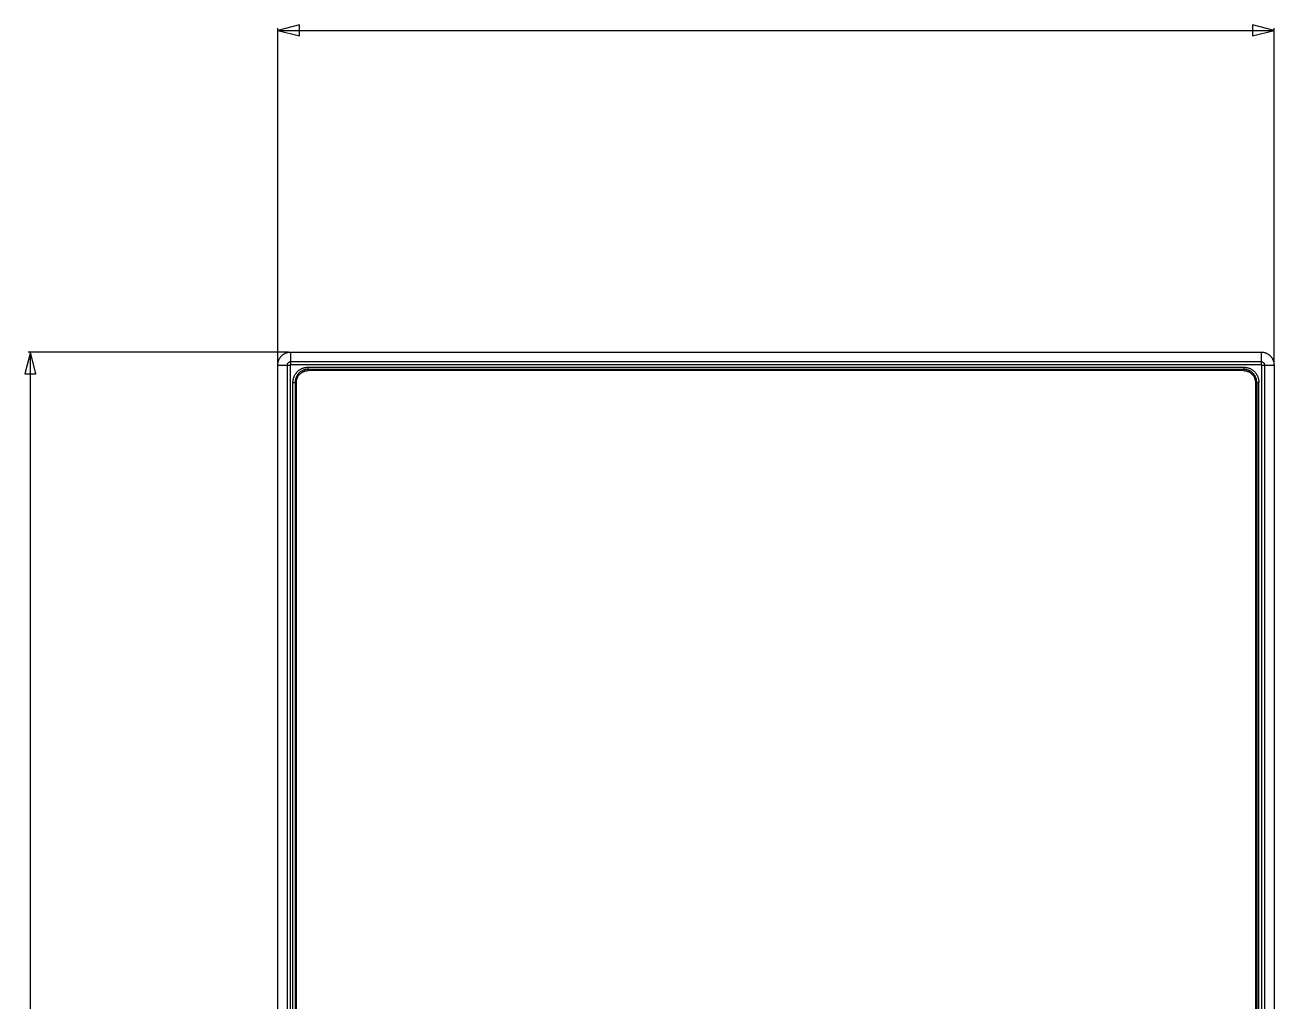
# Model space of a CAD drawing. Header units: millimetres. Extents: x 3033 to 5773, y 123 to 1487.
# Drawn here: x 3322.5 to 3610.8, y 699.8 to 925.1 of the extents above; entities that cross this region are included whole.
import ezdxf

# ---------------------------------------------------------------- set-up
doc = ezdxf.new("R2010")
doc.units = ezdxf.units.MM
doc.header["$MEASUREMENT"] = 0
doc.layers.add('Default', color=7, linetype='Continuous')
doc.layers.add('LAYER 10', color=2, linetype='Continuous')

msp = doc.modelspace()

# ---------------------------------------------------------------- linework, layer by layer
at = {"layer": 'Default'}
for p, q in [((3385.84, 925.06), (3380.84, 923.81)), ((3380.84, 847.09), (3380.84, 924.31)), ((3380.84, 923.81), (3610.84, 923.81)), ((3380.84, 923.81), (3385.84, 922.56)), ((3385.84, 922.56), (3385.84, 925.06)), ((3610.84, 923.81), (3605.84, 925.06)), ((3605.84, 925.06), (3605.84, 922.56)), ((3605.84, 922.56), (3610.84, 923.81)), ((3610.84, 847.09), (3610.84, 924.31)), ((3323.73, 849.59), (3322.48, 844.59)), ((3383.34, 849.59), (3323.23, 849.59)), ((3323.73, 474.59), (3323.73, 849.59)), ((3324.98, 844.59), (3323.73, 849.59)), ((3322.48, 844.59), (3324.98, 844.59))]:
    msp.add_line(p, q, dxfattribs=at)
at = {"layer": 'LAYER 10'}
for p, q in [((3381.09, 847.78), (3381.13, 847.88)), ((3381.13, 847.88), (3381.18, 847.97)), ((3381.18, 847.97), (3381.23, 848.06)), ((3381.23, 848.06), (3381.28, 848.15)), ((3381.28, 848.15), (3381.33, 848.23)), ((3381.33, 848.23), (3381.39, 848.32)), ((3381.39, 848.32), (3381.45, 848.4)), ((3381.45, 848.4), (3381.51, 848.48)), ((3381.51, 848.48), (3381.58, 848.56)), ((3381.58, 848.56), (3381.65, 848.63)), ((3381.65, 848.63), (3381.72, 848.71)), ((3381.72, 848.71), (3381.79, 848.78)), ((3381.79, 848.78), (3381.87, 848.85)), ((3381.87, 848.85), (3381.95, 848.91)), ((3381.95, 848.91), (3382.03, 848.98)), ((3382.03, 848.98), (3382.11, 849.04)), ((3382.11, 849.04), (3382.2, 849.1)), ((3382.2, 849.1), (3382.28, 849.15)), ((3382.28, 849.15), (3382.37, 849.2)), ((3382.37, 849.2), (3382.46, 849.25)), ((3382.46, 849.25), (3382.55, 849.3)), ((3382.55, 849.3), (3382.65, 849.34)), ((3382.65, 849.34), (3382.74, 849.38)), ((3382.74, 849.38), (3382.84, 849.41)), ((3382.84, 849.41), (3382.93, 849.45)), ((3382.93, 849.45), (3383.03, 849.48)), ((3383.03, 849.48), (3383.13, 849.5)), ((3383.13, 849.5), (3383.23, 849.52)), ((3383.23, 849.52), (3383.33, 849.54)), ((3383.33, 849.54), (3383.43, 849.56)), ((3383.43, 849.56), (3383.53, 849.57)), ((3383.53, 849.57), (3383.64, 849.58)), ((3383.64, 849.58), (3383.74, 849.59)), ((3383.74, 849.59), (3383.84, 849.59)), ((3383.84, 847.38), (3383.84, 849.59)), ((3383.84, 849.59), (3607.84, 849.59)), ((3607.84, 849.59), (3607.84, 847.38)), ((3607.84, 849.59), (3607.94, 849.59)), ((3607.94, 849.59), (3608.05, 849.58)), ((3608.05, 849.58), (3608.15, 849.57)), ((3608.15, 849.57), (3608.25, 849.56)), ((3608.25, 849.56), (3608.35, 849.54)), ((3608.35, 849.54), (3608.45, 849.52)), ((3608.45, 849.52), (3608.55, 849.5)), ((3608.55, 849.5), (3608.65, 849.48)), ((3608.65, 849.48), (3608.75, 849.45)), ((3608.75, 849.45), (3608.85, 849.41)), ((3608.85, 849.41), (3608.94, 849.38)), ((3608.94, 849.38), (3609.04, 849.34)), ((3609.04, 849.34), (3609.13, 849.3)), ((3609.13, 849.3), (3609.22, 849.25)), ((3609.22, 849.25), (3609.31, 849.2)), ((3609.31, 849.2), (3609.4, 849.15)), ((3609.4, 849.15), (3609.49, 849.1)), ((3609.49, 849.1), (3609.57, 849.04)), ((3609.57, 849.04), (3609.65, 848.98)), ((3609.65, 848.98), (3609.73, 848.91)), ((3609.73, 848.91), (3609.81, 848.85)), ((3609.81, 848.85), (3609.89, 848.78)), ((3609.89, 848.78), (3609.96, 848.71)), ((3609.96, 848.71), (3610.03, 848.63)), ((3610.03, 848.63), (3610.1, 848.56)), ((3610.1, 848.56), (3610.17, 848.48)), ((3610.17, 848.48), (3610.23, 848.4)), ((3610.23, 848.4), (3610.29, 848.32)), ((3610.29, 848.32), (3610.35, 848.23)), ((3610.35, 848.23), (3610.4, 848.15)), ((3610.4, 848.15), (3610.46, 848.06)), ((3610.46, 848.06), (3610.51, 847.97)), ((3610.51, 847.97), (3610.55, 847.88)), ((3610.55, 847.88), (3610.59, 847.78)), ((3380.84, 846.69), (3380.85, 846.79)), ((3380.84, 846.59), (3380.84, 846.69)), ((3380.84, 477.59), (3380.84, 846.59)), ((3380.84, 846.59), (3383.05, 846.59)), ((3380.85, 846.79), (3380.86, 846.89)), ((3380.86, 846.89), (3380.87, 847)), ((3380.87, 847), (3380.88, 847.1)), ((3380.88, 847.1), (3380.9, 847.2)), ((3380.9, 847.2), (3380.93, 847.3)), ((3380.93, 847.3), (3380.95, 847.4)), ((3380.95, 847.4), (3380.98, 847.49)), ((3380.98, 847.49), (3381.01, 847.59)), ((3381.01, 847.59), (3381.05, 847.69)), ((3381.05, 847.69), (3381.09, 847.78)), ((3383.05, 846.67), (3383.06, 846.7)), ((3383.05, 846.64), (3383.05, 846.67)), ((3383.05, 846.61), (3383.05, 846.64)), ((3383.05, 846.59), (3383.05, 846.61)), ((3383.05, 846.59), (3383.76, 846.59)), ((3383.05, 477.59), (3383.05, 846.59)), ((3383.06, 846.75), (3383.07, 846.77)), ((3383.06, 846.72), (3383.06, 846.75)), ((3383.06, 846.7), (3383.06, 846.72)), ((3383.07, 846.77), (3383.08, 846.8)), ((3383.08, 846.8), (3383.09, 846.83)), ((3383.09, 846.85), (3383.1, 846.88)), ((3383.09, 846.83), (3383.09, 846.85)), ((3383.1, 846.88), (3383.11, 846.9)), ((3383.11, 846.9), (3383.13, 846.93)), ((3383.13, 846.93), (3383.14, 846.95)), ((3383.14, 846.95), (3383.15, 846.98)), ((3383.15, 846.98), (3383.16, 847)), ((3383.16, 847), (3383.18, 847.02)), ((3383.18, 847.02), (3383.19, 847.04)), ((3383.19, 847.04), (3383.21, 847.07)), ((3383.21, 847.07), (3383.23, 847.09)), ((3383.23, 847.09), (3383.24, 847.11)), ((3383.24, 847.11), (3383.26, 847.13)), ((3383.26, 847.13), (3383.28, 847.15)), ((3383.28, 847.15), (3383.3, 847.17)), ((3383.3, 847.17), (3383.32, 847.18)), ((3383.32, 847.18), (3383.34, 847.2)), ((3383.34, 847.2), (3383.36, 847.22)), ((3383.36, 847.22), (3383.38, 847.23)), ((3383.38, 847.23), (3383.41, 847.25)), ((3383.41, 847.25), (3383.43, 847.26)), ((3383.43, 847.26), (3383.45, 847.28)), ((3383.45, 847.28), (3383.48, 847.29)), ((3383.48, 847.29), (3383.5, 847.3)), ((3383.5, 847.3), (3383.53, 847.31)), ((3383.53, 847.31), (3383.55, 847.32)), ((3383.55, 847.32), (3383.58, 847.33)), ((3383.58, 847.33), (3383.6, 847.34)), ((3383.6, 847.34), (3383.63, 847.35)), ((3383.63, 847.35), (3383.65, 847.36)), ((3383.65, 847.36), (3383.68, 847.36)), ((3383.68, 847.36), (3383.71, 847.37)), ((3383.71, 847.37), (3383.73, 847.37)), ((3383.73, 847.37), (3383.76, 847.38)), ((3383.76, 847.38), (3383.79, 847.38)), ((3383.76, 846.62), (3383.77, 846.63)), ((3383.76, 846.61), (3383.76, 846.62)), ((3383.76, 846.62), (3383.76, 846.62)), ((3383.76, 846.62), (3383.76, 846.62)), ((3383.76, 846.62), (3383.76, 846.62)), ((3383.76, 846.6), (3383.76, 846.61)), ((3383.76, 846.61), (3383.76, 846.61)), ((3383.76, 846.61), (3383.76, 846.61)), ((3383.76, 846.59), (3383.76, 846.6)), ((3383.76, 846.6), (3383.76, 846.6)), ((3383.76, 846.6), (3383.76, 846.6)), ((3383.76, 846.6), (3383.76, 846.6)), ((3383.76, 477.59), (3383.76, 846.59)), ((3383.76, 846.59), (3383.76, 846.59)), ((3383.76, 846.59), (3383.76, 846.59)), ((3383.77, 846.63), (3383.77, 846.64)), ((3383.77, 846.64), (3383.77, 846.64)), ((3383.77, 846.64), (3383.77, 846.64)), ((3383.77, 846.64), (3383.78, 846.64)), ((3383.77, 846.63), (3383.77, 846.63)), ((3383.77, 846.63), (3383.77, 846.63)), ((3383.78, 846.64), (3383.78, 846.65)), ((3383.78, 846.65), (3383.78, 846.65)), ((3383.78, 846.65), (3383.78, 846.65)), ((3383.78, 846.65), (3383.79, 846.65)), ((3383.78, 846.64), (3383.78, 846.64)), ((3383.79, 847.38), (3383.81, 847.38)), ((3383.79, 846.65), (3383.79, 846.66)), ((3383.79, 846.66), (3383.79, 846.66)), ((3383.79, 846.66), (3383.8, 846.66)), ((3383.79, 846.65), (3383.79, 846.65)), ((3383.8, 846.66), (3383.81, 846.67)), ((3383.8, 846.66), (3383.8, 846.66)), ((3383.8, 846.66), (3383.8, 846.66)), ((3383.8, 846.66), (3383.8, 846.66)), ((3383.81, 847.38), (3383.84, 847.38)), ((3383.81, 846.67), (3383.81, 846.67)), ((3383.81, 846.67), (3383.81, 846.67)), ((3383.81, 846.67), (3383.81, 846.67)), ((3383.81, 846.67), (3383.82, 846.67)), ((3383.82, 846.67), (3383.82, 846.67)), ((3383.82, 846.67), (3383.82, 846.67)), ((3383.82, 846.67), (3383.83, 846.67)), ((3383.83, 846.67), (3383.83, 846.67)), ((3383.83, 846.67), (3383.83, 846.67)), ((3383.83, 846.67), (3383.84, 846.67)), ((3383.84, 846.67), (3383.84, 847.38)), ((3383.84, 847.38), (3607.84, 847.38)), ((3383.84, 846.67), (3607.84, 846.67)), ((3383.84, 846.67), (3383.84, 846.67)), ((3383.84, 846.67), (3383.84, 846.67)), ((3385.2, 844.89), (3385.28, 844.98)), ((3385.28, 844.98), (3385.37, 845.06)), ((3385.37, 845.06), (3385.45, 845.14)), ((3385.45, 845.14), (3385.54, 845.23)), ((3385.54, 845.23), (3385.63, 845.3)), ((3385.63, 845.3), (3385.73, 845.38)), ((3385.73, 845.38), (3385.82, 845.45)), ((3385.82, 845.45), (3385.92, 845.51)), ((3385.95, 844.91), (3385.87, 844.85)), ((3385.92, 845.51), (3386.02, 845.58)), ((3386.03, 844.98), (3385.95, 844.91)), ((3386.02, 845.58), (3386.13, 845.64)), ((3386.11, 845.04), (3386.03, 844.98)), ((3386.2, 845.1), (3386.11, 845.04)), ((3386.13, 845.64), (3386.23, 845.69)), ((3386.28, 845.15), (3386.2, 845.1)), ((3386.23, 845.69), (3386.34, 845.75)), ((3386.37, 845.2), (3386.28, 845.15)), ((3386.34, 845.75), (3386.45, 845.8)), ((3386.46, 845.25), (3386.37, 845.2)), ((3386.44, 844.89), (3386.52, 844.94)), ((3386.45, 845.8), (3386.56, 845.84)), ((3386.55, 845.3), (3386.46, 845.25)), ((3386.52, 844.94), (3386.6, 844.98)), ((3386.65, 845.34), (3386.55, 845.3)), ((3386.56, 845.84), (3386.67, 845.88)), ((3386.6, 844.98), (3386.68, 845.03)), ((3386.74, 845.38), (3386.65, 845.34)), ((3386.67, 845.88), (3386.78, 845.92)), ((3386.68, 845.03), (3386.77, 845.06)), ((3386.84, 845.41), (3386.74, 845.38)), ((3386.77, 845.06), (3386.85, 845.1)), ((3386.78, 845.92), (3386.9, 845.96)), ((3386.93, 845.45), (3386.84, 845.41)), ((3386.85, 845.1), (3386.94, 845.13)), ((3386.9, 845.96), (3387.01, 845.99)), ((3387.03, 845.48), (3386.93, 845.45)), ((3386.94, 845.13), (3387.02, 845.16)), ((3387.01, 845.99), (3387.13, 846.01)), ((3387.02, 845.16), (3387.11, 845.19)), ((3387.13, 845.5), (3387.03, 845.48)), ((3387.11, 845.19), (3387.2, 845.21)), ((3387.13, 846.01), (3387.25, 846.04)), ((3387.23, 845.52), (3387.13, 845.5)), ((3387.2, 845.21), (3387.29, 845.23)), ((3387.33, 845.54), (3387.23, 845.52)), ((3387.25, 846.04), (3387.36, 846.05)), ((3387.29, 845.23), (3387.38, 845.25)), ((3387.43, 845.56), (3387.33, 845.54)), ((3387.36, 846.05), (3387.48, 846.07)), ((3387.38, 845.25), (3387.47, 845.26)), ((3387.53, 845.57), (3387.43, 845.56)), ((3387.47, 845.26), (3387.57, 845.27)), ((3387.48, 846.07), (3387.6, 846.08)), ((3387.64, 845.58), (3387.53, 845.57)), ((3387.57, 845.27), (3387.66, 845.28)), ((3387.6, 846.08), (3387.72, 846.09)), ((3387.74, 845.59), (3387.64, 845.58)), ((3387.66, 845.28), (3387.75, 845.29)), ((3387.72, 846.09), (3387.84, 846.09)), ((3387.84, 845.59), (3387.74, 845.59)), ((3387.75, 845.29), (3387.84, 845.29)), ((3387.84, 845.59), (3387.84, 846.09)), ((3387.84, 846.09), (3603.84, 846.09)), ((3387.84, 845.29), (3387.84, 845.59)), ((3603.84, 845.59), (3387.84, 845.59)), ((3603.84, 845.29), (3387.84, 845.29)), ((3603.84, 846.09), (3603.84, 845.59)), ((3603.84, 846.09), (3603.96, 846.09)), ((3603.94, 845.59), (3603.84, 845.59)), ((3603.84, 845.59), (3603.84, 845.29)), ((3603.84, 845.29), (3603.93, 845.29)), ((3603.93, 845.29), (3604.03, 845.28)), ((3604.05, 845.58), (3603.94, 845.59)), ((3603.96, 846.09), (3604.08, 846.08)), ((3604.03, 845.28), (3604.12, 845.27)), ((3604.15, 845.57), (3604.05, 845.58)), ((3604.08, 846.08), (3604.2, 846.07)), ((3604.12, 845.27), (3604.21, 845.26)), ((3604.25, 845.56), (3604.15, 845.57)), ((3604.2, 846.07), (3604.32, 846.05)), ((3604.21, 845.26), (3604.3, 845.25)), ((3604.35, 845.54), (3604.25, 845.56)), ((3604.3, 845.25), (3604.39, 845.23)), ((3604.32, 846.05), (3604.44, 846.04)), ((3604.45, 845.52), (3604.35, 845.54)), ((3604.39, 845.23), (3604.48, 845.21)), ((3604.44, 846.04), (3604.55, 846.01)), ((3604.55, 845.5), (3604.45, 845.52)), ((3604.48, 845.21), (3604.57, 845.19)), ((3604.55, 846.01), (3604.67, 845.99)), ((3604.65, 845.48), (3604.55, 845.5)), ((3604.57, 845.19), (3604.66, 845.16)), ((3604.75, 845.45), (3604.65, 845.48)), ((3604.66, 845.16), (3604.75, 845.13)), ((3604.67, 845.99), (3604.79, 845.96)), ((3604.85, 845.41), (3604.75, 845.45)), ((3604.75, 845.13), (3604.83, 845.1)), ((3604.79, 845.96), (3604.9, 845.92)), ((3604.83, 845.1), (3604.92, 845.06)), ((3604.94, 845.38), (3604.85, 845.41)), ((3604.9, 845.92), (3605.01, 845.88)), ((3604.92, 845.06), (3605, 845.03)), ((3605.04, 845.34), (3604.94, 845.38)), ((3605, 845.03), (3605.08, 844.98)), ((3605.01, 845.88), (3605.13, 845.84)), ((3605.13, 845.3), (3605.04, 845.34)), ((3605.08, 844.98), (3605.16, 844.94)), ((3605.13, 845.84), (3605.24, 845.8)), ((3605.22, 845.25), (3605.13, 845.3)), ((3605.16, 844.94), (3605.24, 844.89)), ((3605.31, 845.2), (3605.22, 845.25)), ((3605.24, 845.8), (3605.34, 845.75)), ((3605.4, 845.15), (3605.31, 845.2)), ((3605.34, 845.75), (3605.45, 845.69)), ((3605.49, 845.1), (3605.4, 845.15)), ((3605.45, 845.69), (3605.56, 845.64)), ((3605.57, 845.04), (3605.49, 845.1)), ((3605.56, 845.64), (3605.66, 845.58)), ((3605.65, 844.98), (3605.57, 845.04)), ((3605.73, 844.91), (3605.65, 844.98)), ((3605.66, 845.58), (3605.76, 845.51)), ((3605.81, 844.85), (3605.73, 844.91)), ((3605.76, 845.51), (3605.86, 845.45)), ((3605.86, 845.45), (3605.96, 845.38)), ((3605.96, 845.38), (3606.05, 845.3)), ((3606.05, 845.3), (3606.14, 845.23)), ((3606.14, 845.23), (3606.23, 845.14)), ((3606.23, 845.14), (3606.32, 845.06)), ((3606.32, 845.06), (3606.4, 844.98)), ((3606.4, 844.98), (3606.48, 844.89)), ((3607.84, 847.38), (3607.87, 847.38)), ((3607.84, 847.38), (3607.84, 846.67)), ((3607.84, 846.67), (3607.84, 846.67)), ((3607.84, 846.67), (3607.85, 846.67)), ((3607.85, 846.67), (3607.85, 846.67)), ((3607.85, 846.67), (3607.85, 846.67)), ((3607.85, 846.67), (3607.86, 846.67)), ((3607.86, 846.67), (3607.86, 846.67)), ((3607.86, 846.67), (3607.86, 846.67)), ((3607.86, 846.67), (3607.87, 846.67)), ((3607.87, 847.38), (3607.9, 847.38)), ((3607.87, 846.67), (3607.87, 846.67)), ((3607.87, 846.67), (3607.87, 846.67)), ((3607.87, 846.67), (3607.87, 846.67)), ((3607.87, 846.67), (3607.88, 846.67)), ((3607.88, 846.67), (3607.88, 846.66)), ((3607.88, 846.66), (3607.88, 846.66)), ((3607.88, 846.66), (3607.88, 846.66)), ((3607.88, 846.66), (3607.89, 846.66)), ((3607.89, 846.66), (3607.89, 846.66)), ((3607.89, 846.66), (3607.89, 846.66)), ((3607.89, 846.66), (3607.89, 846.65)), ((3607.89, 846.65), (3607.9, 846.65)), ((3607.9, 847.38), (3607.92, 847.38)), ((3607.9, 846.65), (3607.9, 846.65)), ((3607.9, 846.65), (3607.9, 846.65)), ((3607.9, 846.65), (3607.9, 846.65)), ((3607.9, 846.65), (3607.91, 846.64)), ((3607.91, 846.64), (3607.91, 846.64)), ((3607.91, 846.64), (3607.91, 846.64)), ((3607.91, 846.64), (3607.91, 846.64)), ((3607.91, 846.64), (3607.91, 846.64)), ((3607.91, 846.64), (3607.91, 846.63)), ((3607.91, 846.63), (3607.92, 846.63)), ((3607.92, 847.38), (3607.95, 847.37)), ((3607.92, 846.63), (3607.92, 846.63)), ((3607.92, 846.63), (3607.92, 846.62)), ((3607.92, 846.62), (3607.92, 846.62)), ((3607.92, 846.62), (3607.92, 846.62)), ((3607.92, 846.62), (3607.92, 846.62)), ((3607.92, 846.62), (3607.92, 846.61)), ((3607.92, 846.61), (3607.92, 846.61)), ((3607.92, 846.61), (3607.92, 846.61)), ((3607.92, 846.61), (3607.93, 846.6)), ((3607.93, 846.6), (3607.93, 846.6)), ((3607.93, 846.6), (3607.93, 846.6)), ((3607.93, 846.6), (3607.93, 846.6)), ((3607.93, 846.6), (3607.93, 846.59)), ((3607.93, 846.59), (3607.93, 477.59)), ((3607.93, 846.59), (3607.93, 846.59)), ((3607.93, 846.59), (3607.93, 846.59)), ((3607.93, 846.59), (3608.63, 846.59)), ((3607.95, 847.37), (3607.98, 847.37)), ((3607.98, 847.37), (3608, 847.36)), ((3608, 847.36), (3608.03, 847.36)), ((3608.03, 847.36), (3608.06, 847.35)), ((3608.06, 847.35), (3608.08, 847.34)), ((3608.08, 847.34), (3608.11, 847.33)), ((3608.11, 847.33), (3608.13, 847.32)), ((3608.13, 847.32), (3608.16, 847.31)), ((3608.16, 847.31), (3608.18, 847.3)), ((3608.18, 847.3), (3608.21, 847.29)), ((3608.21, 847.29), (3608.23, 847.28)), ((3608.23, 847.28), (3608.25, 847.26)), ((3608.25, 847.26), (3608.28, 847.25)), ((3608.28, 847.25), (3608.3, 847.23)), ((3608.3, 847.23), (3608.32, 847.22)), ((3608.32, 847.22), (3608.34, 847.2)), ((3608.34, 847.2), (3608.36, 847.18)), ((3608.36, 847.18), (3608.38, 847.17)), ((3608.38, 847.17), (3608.4, 847.15)), ((3608.4, 847.15), (3608.42, 847.13)), ((3608.42, 847.13), (3608.44, 847.11)), ((3608.44, 847.11), (3608.46, 847.09)), ((3608.46, 847.09), (3608.47, 847.07)), ((3608.47, 847.07), (3608.49, 847.04)), ((3608.49, 847.04), (3608.5, 847.02)), ((3608.5, 847.02), (3608.52, 847)), ((3608.52, 847), (3608.53, 846.98)), ((3608.53, 846.98), (3608.55, 846.95)), ((3608.55, 846.95), (3608.56, 846.93)), ((3608.56, 846.93), (3608.57, 846.9)), ((3608.57, 846.9), (3608.58, 846.88)), ((3608.58, 846.88), (3608.59, 846.85)), ((3608.59, 846.85), (3608.6, 846.83)), ((3608.6, 846.83), (3608.6, 846.8)), ((3608.6, 846.8), (3608.61, 846.77)), ((3608.61, 846.77), (3608.62, 846.75)), ((3608.62, 846.75), (3608.62, 846.72)), ((3608.62, 846.72), (3608.63, 846.7)), ((3608.63, 846.7), (3608.63, 846.67)), ((3608.63, 846.67), (3608.63, 846.64)), ((3608.63, 846.64), (3608.63, 846.61)), ((3608.63, 846.61), (3608.63, 846.59)), ((3608.63, 846.59), (3608.63, 477.59)), ((3608.63, 846.59), (3610.84, 846.59)), ((3610.59, 847.78), (3610.63, 847.69)), ((3610.63, 847.69), (3610.67, 847.59)), ((3610.67, 847.59), (3610.7, 847.49)), ((3610.7, 847.49), (3610.73, 847.4)), ((3610.73, 847.4), (3610.76, 847.3)), ((3610.76, 847.3), (3610.78, 847.2)), ((3610.78, 847.2), (3610.8, 847.1)), ((3610.8, 847.1), (3610.81, 847)), ((3610.81, 847), (3610.83, 846.89)), ((3610.83, 846.89), (3610.83, 846.79)), ((3610.83, 846.79), (3610.84, 846.69)), ((3610.84, 846.69), (3610.84, 846.59)), ((3610.84, 846.59), (3610.84, 477.59)), ((3384.34, 842.71), (3384.35, 842.83)), ((3384.34, 842.59), (3384.34, 842.71)), ((3384.34, 481.59), (3384.34, 842.59)), ((3384.34, 842.59), (3384.84, 842.59)), ((3384.35, 842.83), (3384.36, 842.94)), ((3384.36, 842.94), (3384.37, 843.06)), ((3384.37, 843.06), (3384.39, 843.18)), ((3384.39, 843.18), (3384.41, 843.3)), ((3384.41, 843.3), (3384.44, 843.42)), ((3384.44, 843.42), (3384.47, 843.53)), ((3384.47, 843.53), (3384.51, 843.65)), ((3384.51, 843.65), (3384.54, 843.76)), ((3384.54, 843.76), (3384.59, 843.87)), ((3384.59, 843.87), (3384.63, 843.98)), ((3384.63, 843.98), (3384.68, 844.09)), ((3384.68, 844.09), (3384.73, 844.2)), ((3384.73, 844.2), (3384.79, 844.3)), ((3384.79, 844.3), (3384.85, 844.41)), ((3384.85, 842.79), (3384.84, 842.69)), ((3384.84, 842.69), (3384.84, 842.59)), ((3384.84, 842.59), (3384.84, 481.59)), ((3384.84, 842.59), (3385.14, 842.59)), ((3384.85, 844.41), (3384.91, 844.51)), ((3384.86, 842.89), (3384.85, 842.79)), ((3384.87, 843), (3384.86, 842.89)), ((3384.88, 843.1), (3384.87, 843)), ((3384.9, 843.2), (3384.88, 843.1)), ((3384.93, 843.3), (3384.9, 843.2)), ((3384.91, 844.51), (3384.98, 844.61)), ((3384.95, 843.4), (3384.93, 843.3)), ((3384.98, 843.49), (3384.95, 843.4)), ((3384.98, 844.61), (3385.05, 844.7)), ((3385.01, 843.59), (3384.98, 843.49)), ((3385.05, 843.69), (3385.01, 843.59)), ((3385.05, 844.7), (3385.13, 844.8)), ((3385.09, 843.78), (3385.05, 843.69)), ((3385.13, 843.88), (3385.09, 843.78)), ((3385.13, 844.8), (3385.2, 844.89)), ((3385.18, 843.97), (3385.13, 843.88)), ((3385.14, 842.68), (3385.15, 842.77)), ((3385.14, 842.59), (3385.14, 842.68)), ((3385.14, 481.59), (3385.14, 842.59)), ((3385.15, 842.77), (3385.16, 842.86)), ((3385.16, 842.86), (3385.17, 842.95)), ((3385.17, 842.95), (3385.18, 843.05)), ((3385.23, 844.06), (3385.18, 843.97)), ((3385.18, 843.05), (3385.2, 843.14)), ((3385.2, 843.14), (3385.22, 843.23)), ((3385.22, 843.23), (3385.24, 843.32)), ((3385.28, 844.15), (3385.23, 844.06)), ((3385.24, 843.32), (3385.27, 843.4)), ((3385.27, 843.4), (3385.3, 843.49)), ((3385.33, 844.23), (3385.28, 844.15)), ((3385.3, 843.49), (3385.33, 843.58)), ((3385.39, 844.32), (3385.33, 844.23)), ((3385.33, 843.58), (3385.36, 843.66)), ((3385.36, 843.66), (3385.4, 843.75)), ((3385.45, 844.4), (3385.39, 844.32)), ((3385.4, 843.75), (3385.44, 843.83)), ((3385.44, 843.83), (3385.49, 843.91)), ((3385.51, 844.48), (3385.45, 844.4)), ((3385.49, 843.91), (3385.53, 843.99)), ((3385.58, 844.56), (3385.51, 844.48)), ((3385.53, 843.99), (3385.58, 844.07)), ((3385.65, 844.63), (3385.58, 844.56)), ((3385.58, 844.07), (3385.64, 844.14)), ((3385.64, 844.14), (3385.69, 844.22)), ((3385.72, 844.71), (3385.65, 844.63)), ((3385.69, 844.22), (3385.75, 844.29)), ((3385.79, 844.78), (3385.72, 844.71)), ((3385.75, 844.29), (3385.81, 844.36)), ((3385.87, 844.85), (3385.79, 844.78)), ((3385.81, 844.36), (3385.87, 844.43)), ((3385.87, 844.43), (3385.93, 844.5)), ((3385.93, 844.5), (3386, 844.56)), ((3386, 844.56), (3386.07, 844.62)), ((3386.07, 844.62), (3386.14, 844.68)), ((3386.14, 844.68), (3386.21, 844.74)), ((3386.21, 844.74), (3386.28, 844.79)), ((3386.28, 844.79), (3386.36, 844.84)), ((3386.36, 844.84), (3386.44, 844.89)), ((3605.24, 844.89), (3605.32, 844.84)), ((3605.32, 844.84), (3605.4, 844.79)), ((3605.4, 844.79), (3605.47, 844.74)), ((3605.47, 844.74), (3605.55, 844.68)), ((3605.55, 844.68), (3605.62, 844.62)), ((3605.62, 844.62), (3605.68, 844.56)), ((3605.68, 844.56), (3605.75, 844.5)), ((3605.75, 844.5), (3605.81, 844.43)), ((3605.89, 844.78), (3605.81, 844.85)), ((3605.81, 844.43), (3605.88, 844.36)), ((3605.88, 844.36), (3605.94, 844.29)), ((3605.96, 844.71), (3605.89, 844.78)), ((3605.94, 844.29), (3605.99, 844.22)), ((3606.03, 844.63), (3605.96, 844.71)), ((3605.99, 844.22), (3606.05, 844.14)), ((3606.1, 844.56), (3606.03, 844.63)), ((3606.05, 844.14), (3606.1, 844.07)), ((3606.17, 844.48), (3606.1, 844.56)), ((3606.1, 844.07), (3606.15, 843.99)), ((3606.15, 843.99), (3606.19, 843.91)), ((3606.23, 844.4), (3606.17, 844.48)), ((3606.19, 843.91), (3606.24, 843.83)), ((3606.29, 844.32), (3606.23, 844.4)), ((3606.24, 843.83), (3606.28, 843.75)), ((3606.28, 843.75), (3606.32, 843.66)), ((3606.35, 844.23), (3606.29, 844.32)), ((3606.32, 843.66), (3606.35, 843.58)), ((3606.4, 844.15), (3606.35, 844.23)), ((3606.35, 843.58), (3606.39, 843.49)), ((3606.39, 843.49), (3606.41, 843.4)), ((3606.46, 844.06), (3606.4, 844.15)), ((3606.41, 843.4), (3606.44, 843.32)), ((3606.44, 843.32), (3606.46, 843.23)), ((3606.5, 843.97), (3606.46, 844.06)), ((3606.46, 843.23), (3606.48, 843.14)), ((3606.48, 844.89), (3606.56, 844.8)), ((3606.48, 843.14), (3606.5, 843.05)), ((3606.55, 843.88), (3606.5, 843.97)), ((3606.5, 843.05), (3606.52, 842.95)), ((3606.52, 842.95), (3606.53, 842.86)), ((3606.53, 842.86), (3606.53, 842.77)), ((3606.53, 842.77), (3606.54, 842.68)), ((3606.54, 842.68), (3606.54, 842.59)), ((3606.54, 842.59), (3606.84, 842.59)), ((3606.54, 842.59), (3606.54, 481.59)), ((3606.59, 843.78), (3606.55, 843.88)), ((3606.56, 844.8), (3606.63, 844.7)), ((3606.63, 843.69), (3606.59, 843.78)), ((3606.63, 844.7), (3606.7, 844.61)), ((3606.67, 843.59), (3606.63, 843.69)), ((3606.7, 843.49), (3606.67, 843.59)), ((3606.7, 844.61), (3606.77, 844.51)), ((3606.73, 843.4), (3606.7, 843.49)), ((3606.76, 843.3), (3606.73, 843.4)), ((3606.78, 843.2), (3606.76, 843.3)), ((3606.77, 844.51), (3606.83, 844.41)), ((3606.8, 843.1), (3606.78, 843.2)), ((3606.81, 843), (3606.8, 843.1)), ((3606.83, 842.89), (3606.81, 843)), ((3606.83, 844.41), (3606.89, 844.3)), ((3606.83, 842.79), (3606.83, 842.89)), ((3606.84, 842.69), (3606.83, 842.79)), ((3606.84, 842.59), (3606.84, 842.69)), ((3607.34, 842.59), (3606.84, 842.59)), ((3606.84, 842.59), (3606.84, 481.59)), ((3606.89, 844.3), (3606.95, 844.2)), ((3606.95, 844.2), (3607, 844.09)), ((3607, 844.09), (3607.05, 843.98)), ((3607.05, 843.98), (3607.1, 843.87)), ((3607.1, 843.87), (3607.14, 843.76)), ((3607.14, 843.76), (3607.18, 843.65)), ((3607.18, 843.65), (3607.21, 843.53)), ((3607.21, 843.53), (3607.24, 843.42)), ((3607.24, 843.42), (3607.27, 843.3)), ((3607.27, 843.3), (3607.29, 843.18)), ((3607.29, 843.18), (3607.31, 843.06)), ((3607.31, 843.06), (3607.32, 842.94)), ((3607.32, 842.94), (3607.33, 842.83)), ((3607.33, 842.83), (3607.34, 842.71)), ((3607.34, 842.71), (3607.34, 842.59)), ((3607.34, 481.59), (3607.34, 842.59))]:
    msp.add_line(p, q, dxfattribs=at)

doc.saveas('drawing.dxf')
